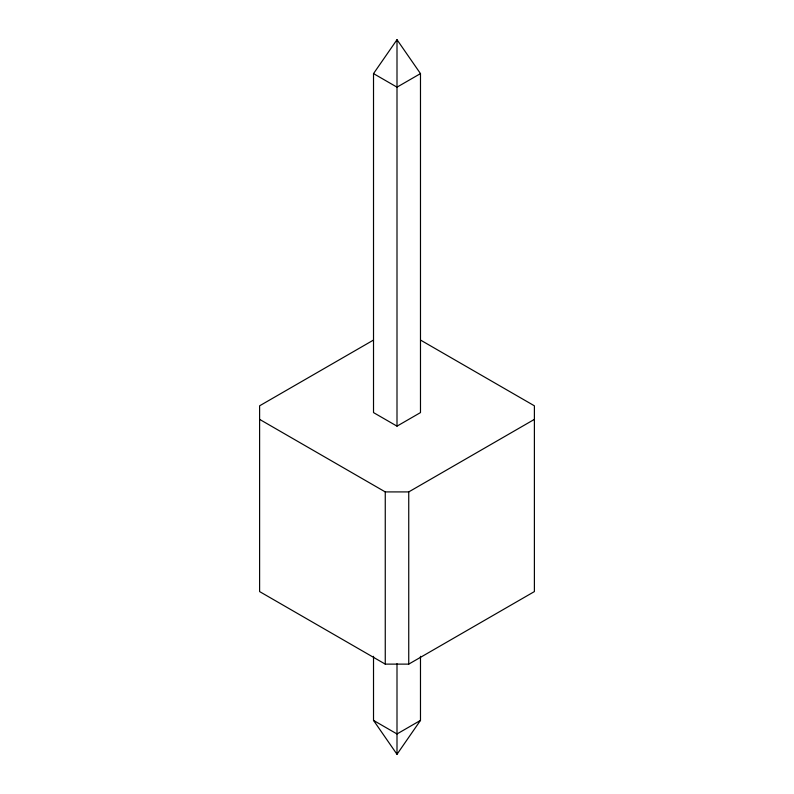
<?xml version="1.0" encoding="UTF-8"?>
<svg xmlns="http://www.w3.org/2000/svg" width="794" height="794" viewBox="0 0 794 794"><rect width="100%" height="100%" fill="white"/><g stroke="black" fill="none" stroke-linecap="round" stroke-linejoin="round"><path stroke-width="1.19" d="M373.517 73.604L397 39.7L420.483 73.604L420.483 412.592L397 426.15L373.517 412.592L373.517 73.604L397 87.161L420.483 73.604M373.517 656.301L373.517 720.396L397 754.3L420.483 720.396L420.483 656.301M373.448 340.09L259.608 405.813L259.608 591.58L385.259 664.121L408.741 664.121L534.392 591.58L534.392 405.813L420.552 340.09M259.608 419.371L385.259 491.913L408.741 491.913L534.392 419.371M420.483 720.396L397 733.964L373.517 720.396M408.741 491.913L408.741 664.121M397 39.7L397 426.15M397 663.695L397 754.3M385.259 491.913L385.259 664.121"/></g></svg>
